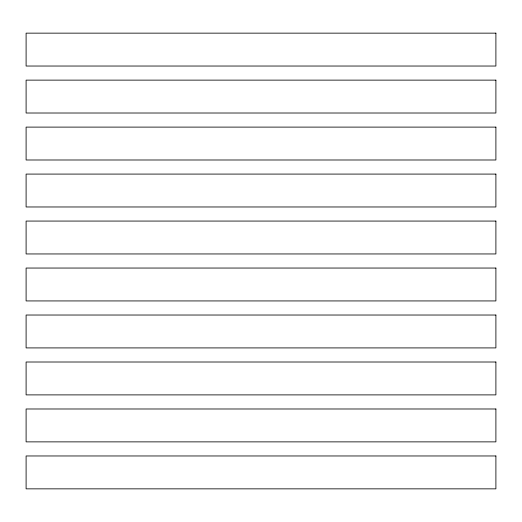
<?xml version="1.0" encoding="UTF-8"?>
<svg xmlns="http://www.w3.org/2000/svg" width="522" height="522" viewBox="0 0 522 522"><rect width="100%" height="100%" fill="white"/><g stroke="black" fill="none" stroke-linecap="round" stroke-linejoin="round"><path stroke-width="0.78" d="M495.9 33.147L26.1 33.147L26.1 66.033L495.9 66.033L495.9 33.147M495.9 80.127L26.1 80.127L26.1 113.013L495.9 113.013L495.9 80.127M495.9 127.107L26.1 127.107L26.1 159.993L495.9 159.993L495.9 127.107M495.9 174.087L26.1 174.087L26.1 206.973L495.9 206.973L495.9 174.087M495.9 221.067L26.1 221.067L26.1 253.953L495.9 253.953L495.9 221.067M495.9 268.047L26.1 268.047L26.1 300.933L495.9 300.933L495.9 268.047M495.9 315.027L26.1 315.027L26.1 347.913L495.9 347.913L495.9 315.027M495.9 362.007L26.1 362.007L26.1 394.893L495.9 394.893L495.9 362.007M495.9 408.987L26.1 408.987L26.1 441.873L495.9 441.873L495.9 408.987M495.9 455.967L26.1 455.967L26.1 488.853L495.9 488.853L495.9 455.967"/></g></svg>
